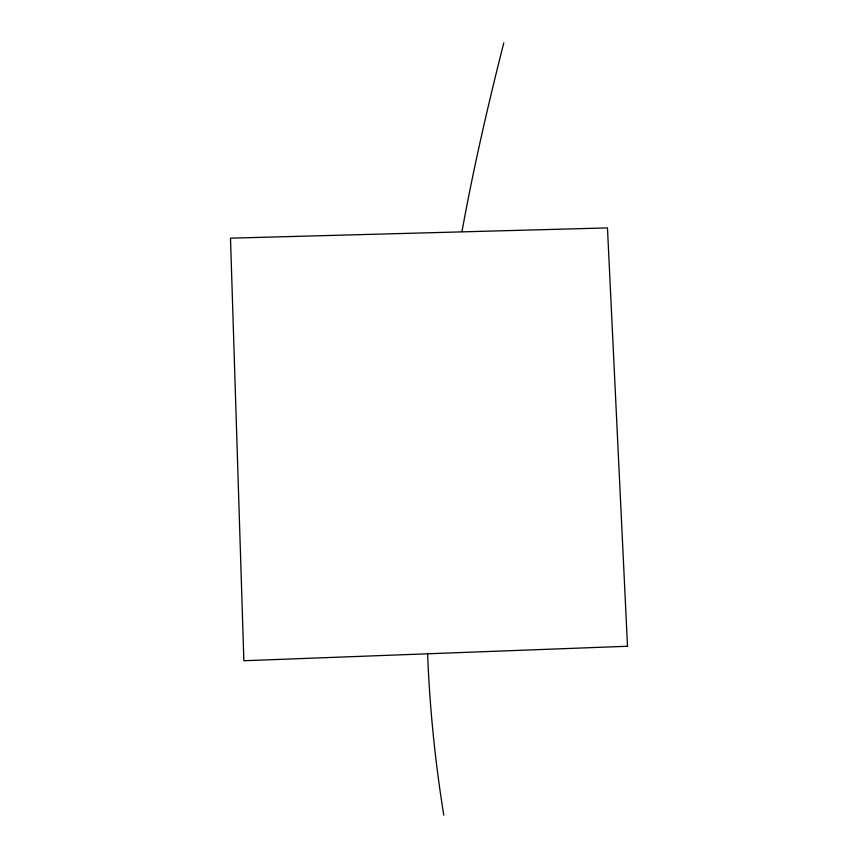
<?xml version="1.0" encoding="UTF-8"?>
<svg xmlns="http://www.w3.org/2000/svg" width="858" height="858" viewBox="0 0 858 858"><rect width="100%" height="100%" fill="white"/><g stroke="black" fill="none" stroke-linecap="round" stroke-linejoin="round"><path stroke-width="1.29" d="M461.969 231.606C473.466 168.189 487.945 105.352 503.796 42.9M443.779 815.1C435.124 761.539 429.665 707.464 427.584 653.249M627.509 646.256L243.865 660.735L230.491 238.17L607.464 227.906L627.509 646.256"/></g></svg>
